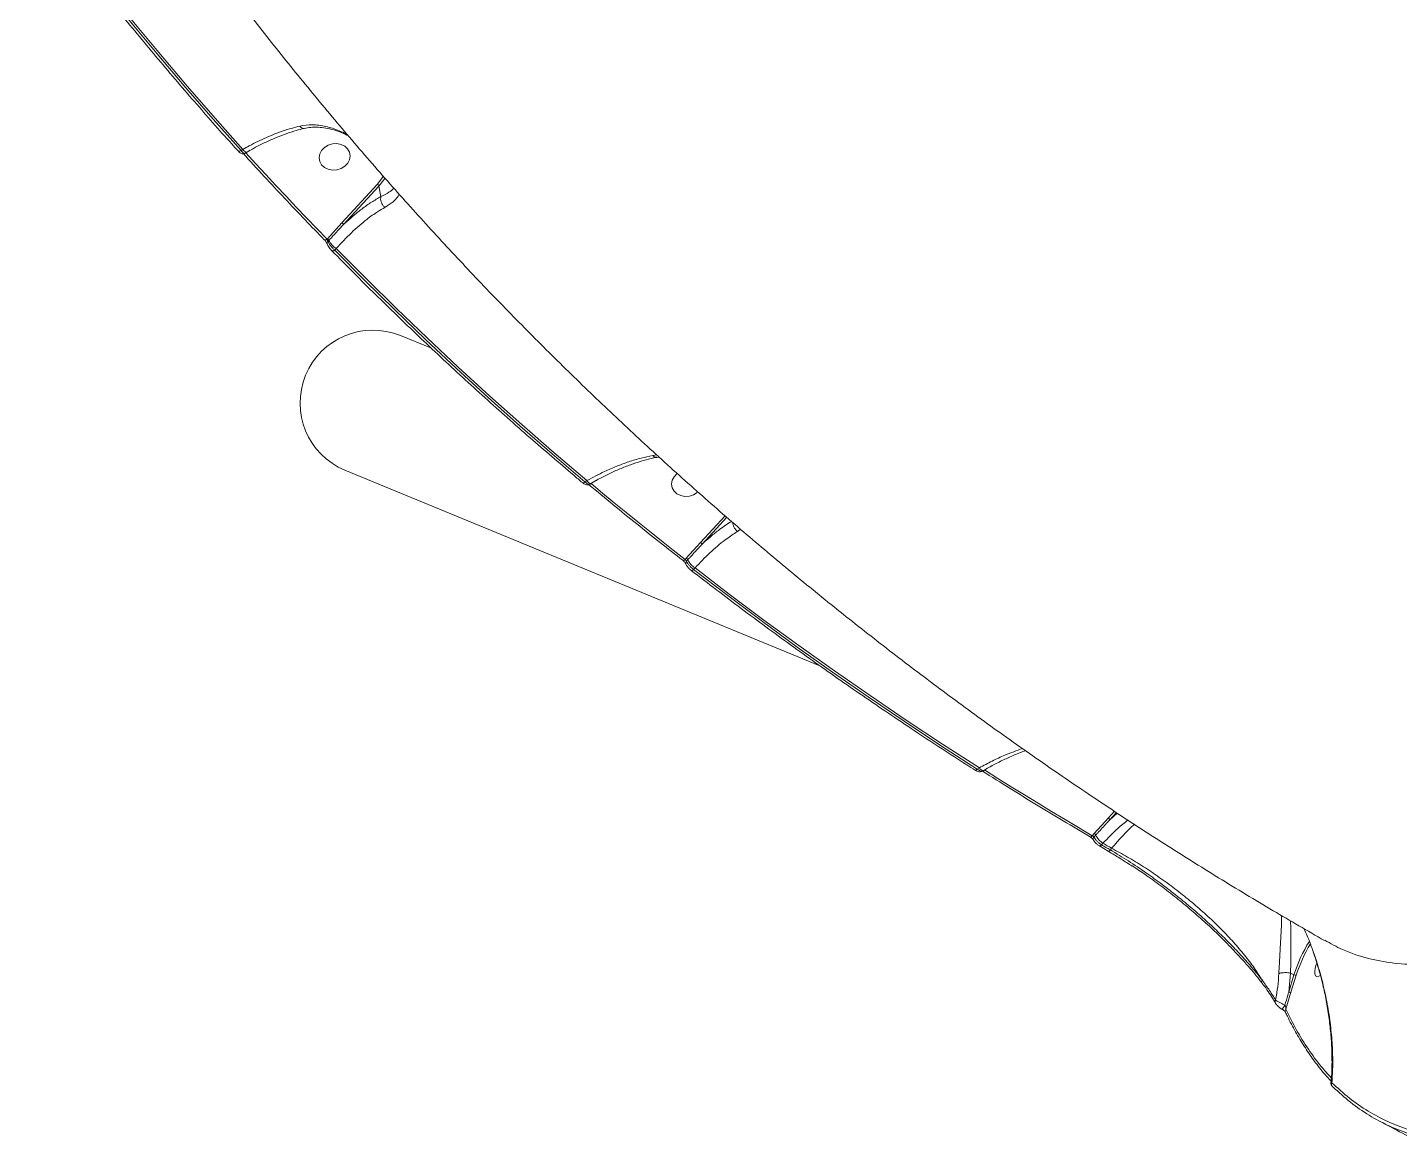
# Model space of a CAD drawing. Header units: millimetres. Extents: x 10684 to 26054, y -4768 to 6894.
# Drawn here: x 17302.5 to 17698.1, y -3158.8 to -2836.2 of the extents above; entities that cross this region are included whole.
import ezdxf

# ---------------------------------------------------------------- set-up
doc = ezdxf.new("R2010")
doc.units = ezdxf.units.MM
doc.layers.add('DIKOM_ОБЪЕКТ', color=7, linetype='Continuous')

msp = doc.modelspace()

# ---------------------------------------------------------------- linework, layer by layer
at = {"layer": 'DIKOM_ОБЪЕКТ', "color": 7, "linetype": 'Continuous', "lineweight": 15}
for p, q in [((17364.613, -2871.349), (17364.052, -2871.674)), ((17365.897, -2872.087), (17366.69, -2871.633)), ((17365.113, -2872.484), (17365.609, -2872.196)), ((17365.464, -2872.338), (17365.419, -2872.306)), ((17365.464, -2872.338), (17365.897, -2872.087)), ((17365.609, -2872.196), (17365.595, -2872.203)), ((17403.356, -2881.408), (17393.132, -2892.53)), ((17393.567, -2893.042), (17403.791, -2881.92)), ((17404.39, -2884.974), (17403.791, -2881.92)), ((17393.132, -2892.53), (17388.954, -2897.132)), ((17388.954, -2897.132), (17388.868, -2897.225)), ((17389.117, -2897.878), (17389.375, -2897.597)), ((17391.054, -2900.386), (17391.481, -2899.921)), ((17418.973, -2928.714), (17409.998, -2925.019)), ((17483.924, -2959.466), (17482.769, -2959.607)), ((17483.946, -2960.193), (17484.613, -2960.103)), ((17394.01, -2963.857), (17530.889, -3020.205)), ((17463.785, -2966.857), (17463.214, -2967.189)), ((17465.069, -2967.596), (17466.557, -2966.744)), ((17464.418, -2967.915), (17464.781, -2967.705)), ((17464.781, -2967.705), (17464.769, -2967.711)), ((17464.954, -2967.663), (17465.069, -2967.596)), ((17503.608, -2976.99), (17496.519, -2984.702)), ((17496.954, -2985.215), (17504.113, -2977.426)), ((17496.519, -2984.702), (17492.42, -2989.217)), ((17492.42, -2989.217), (17492.097, -2989.569)), ((17492.468, -2990.088), (17492.841, -2989.682)), ((17494.527, -2992.463), (17494.947, -2992.007)), ((17576.919, -3049.648), (17576.327, -3049.991)), ((17577.681, -3050.631), (17577.915, -3050.495)), ((17577.915, -3050.495), (17577.905, -3050.5)), ((17614.12, -3064.092), (17610.03, -3068.597)), ((17615.866, -3062.192), (17614.12, -3064.092)), ((17614.555, -3064.604), (17616.433, -3062.561)), ((17616.674, -3062.717), (17614.555, -3064.604)), ((17610.03, -3068.597), (17609.466, -3069.211)), ((17609.959, -3069.598), (17610.451, -3069.062)), ((17611.531, -3072.179), (17614.082, -3073.666)), ((17612.138, -3071.842), (17612.557, -3071.387)), ((17615.05, -3072.839), (17614.687, -3073.327)), ((17666.094, -3114.282), (17666.642, -3108.85)), ((17666.642, -3108.85), (17666.639, -3108.849)), ((17666.642, -3108.85), (17667.611, -3109.343)), ((17667.611, -3109.343), (17666.094, -3114.282)), ((17666.753, -3114.375), (17668.27, -3109.436)), ((17665.236, -3119.271), (17666.753, -3114.375))]:
    msp.add_line(p, q, dxfattribs=at)
at = {"layer": 'DIKOM_ОБЪЕКТ', "color": 7, "linetype": 'Continuous', "lineweight": 15, "flags": 128}
for points in [[(17364.052, -2871.674), (17356.018, -2862.665), (17348.11, -2853.571), (17340.329, -2844.395), (17332.678, -2835.136), (17325.156, -2825.796), (17317.764, -2816.377), (17310.504, -2806.88), (17303.377, -2797.305)], [(17303.82, -2796.823), (17310.96, -2806.419), (17318.233, -2815.937), (17325.638, -2825.376), (17333.175, -2834.735), (17340.841, -2844.013), (17348.637, -2853.209), (17356.561, -2862.321), (17364.613, -2871.349)], [(17364.052, -2871.674), (17363.897, -2871.768), (17363.745, -2871.84), (17363.6, -2871.886), (17363.468, -2871.906), (17363.353, -2871.897), (17363.26, -2871.862), (17363.207, -2871.818)], [(17393.961, -2876.222), (17392.891, -2876.87), (17391.669, -2877.246), (17390.395, -2877.318), (17389.172, -2877.081), (17388.099, -2876.554), (17387.262, -2875.78), (17386.731, -2874.821), (17386.547, -2873.755), (17386.726, -2872.669), (17387.253, -2871.651), (17388.085, -2870.782), (17389.155, -2870.134), (17390.377, -2869.758), (17391.651, -2869.686), (17392.874, -2869.923), (17393.947, -2870.45), (17394.783, -2871.224), (17395.315, -2872.183), (17395.499, -2873.249), (17395.32, -2874.335), (17394.793, -2875.353), (17393.961, -2876.222)], [(17365.464, -2872.338), (17365.309, -2872.432), (17365.222, -2872.476)], [(17388.868, -2897.225), (17385.889, -2894.153), (17382.925, -2891.069), (17379.976, -2887.974), (17377.043, -2884.868), (17374.125, -2881.752), (17371.223, -2878.624), (17368.336, -2875.486), (17365.464, -2872.338)], [(17405.121, -2879.028), (17404.766, -2879.596), (17403.356, -2881.408)], [(17403.791, -2881.92), (17405.177, -2880.154), (17405.571, -2879.535)], [(17388.868, -2897.225), (17388.717, -2897.324), (17388.568, -2897.4), (17388.426, -2897.45), (17388.297, -2897.473), (17388.184, -2897.467), (17388.093, -2897.432), (17388.049, -2897.397)], [(17391.054, -2900.386), (17390.903, -2900.485), (17390.755, -2900.561), (17390.614, -2900.611), (17390.485, -2900.634), (17390.373, -2900.629), (17390.282, -2900.596), (17390.236, -2900.559)], [(17463.214, -2967.189), (17453.783, -2959.173), (17444.467, -2951.06), (17435.267, -2942.849), (17426.185, -2934.544), (17417.221, -2926.143), (17408.378, -2917.649), (17399.655, -2909.063), (17391.054, -2900.386)], [(17391.481, -2899.921), (17400.098, -2908.617), (17408.837, -2917.22), (17417.699, -2925.732), (17426.68, -2934.149), (17435.781, -2942.471), (17444.999, -2950.697), (17454.334, -2958.827), (17463.785, -2966.857)], [(17495.59, -2970.306), (17494.52, -2970.954), (17493.298, -2971.33), (17492.024, -2971.402), (17490.801, -2971.165), (17489.728, -2970.638), (17488.892, -2969.864), (17488.36, -2968.905), (17488.176, -2967.84), (17488.355, -2966.753), (17488.882, -2965.735), (17489.714, -2964.866), (17489.808, -2964.793)], [(17463.214, -2967.189), (17463.075, -2967.298), (17462.938, -2967.384), (17462.806, -2967.444), (17462.686, -2967.475), (17462.582, -2967.477), (17462.496, -2967.449), (17462.468, -2967.429)], [(17464.954, -2967.663), (17464.815, -2967.772), (17464.677, -2967.859), (17464.546, -2967.919), (17464.426, -2967.95), (17464.322, -2967.951), (17464.237, -2967.923), (17464.211, -2967.905)], [(17492.097, -2989.569), (17488.656, -2986.874), (17485.229, -2984.167), (17481.815, -2981.447), (17478.415, -2978.715), (17475.029, -2975.97), (17471.657, -2973.213), (17468.299, -2970.444), (17464.954, -2967.663)], [(17492.097, -2989.569), (17491.962, -2989.683), (17491.829, -2989.773), (17491.702, -2989.836), (17491.585, -2989.87), (17491.483, -2989.873), (17491.4, -2989.846), (17491.379, -2989.832)], [(17494.527, -2992.463), (17494.394, -2992.576), (17494.261, -2992.666), (17494.134, -2992.73), (17494.018, -2992.764), (17493.917, -2992.768), (17493.834, -2992.742), (17493.812, -2992.727)], [(17576.327, -3049.991), (17565.744, -3043.171), (17555.262, -3036.243), (17544.88, -3029.208), (17534.6, -3022.067), (17524.423, -3014.821), (17514.352, -3007.471), (17504.386, -3000.018), (17494.527, -2992.463)], [(17494.947, -2992.007), (17504.825, -2999.578), (17514.811, -3007.046), (17524.904, -3014.411), (17535.102, -3021.671), (17545.403, -3028.826), (17555.808, -3035.874), (17566.313, -3042.815), (17576.919, -3049.648)], [(17576.327, -3049.991), (17576.205, -3050.114), (17576.085, -3050.212), (17575.97, -3050.284), (17575.864, -3050.325), (17575.771, -3050.335), (17575.695, -3050.314), (17575.686, -3050.309)], [(17578.411, -3050.265), (17578.29, -3050.388), (17578.17, -3050.487), (17578.054, -3050.559), (17577.948, -3050.6), (17577.856, -3050.61), (17577.78, -3050.588), (17577.773, -3050.584)], [(17609.466, -3069.211), (17605.541, -3066.893), (17601.628, -3064.56), (17597.728, -3062.213), (17593.84, -3059.852), (17589.964, -3057.476), (17586.1, -3055.087), (17582.249, -3052.683), (17578.411, -3050.265)], [(17609.466, -3069.211), (17609.35, -3069.337), (17609.234, -3069.439), (17609.124, -3069.513), (17609.022, -3069.557), (17608.932, -3069.569), (17608.858, -3069.548), (17608.856, -3069.547)], [(17612.138, -3071.842), (17612.023, -3071.967), (17611.908, -3072.069), (17611.798, -3072.144), (17611.697, -3072.188), (17611.607, -3072.2), (17611.534, -3072.181), (17611.53, -3072.178)], [(17614.687, -3073.327), (17614.368, -3073.142), (17614.049, -3072.956), (17613.731, -3072.771), (17613.412, -3072.585), (17613.094, -3072.399), (17612.775, -3072.214), (17612.457, -3072.028), (17612.138, -3071.842)], [(17612.557, -3071.387), (17612.868, -3071.568), (17613.18, -3071.75), (17613.491, -3071.932), (17613.803, -3072.114), (17614.114, -3072.295), (17614.426, -3072.477), (17614.738, -3072.658), (17615.05, -3072.839)], [(17614.106, -3073.677), (17614.084, -3073.667), (17614.081, -3073.666)], [(17673.604, -3109.067), (17673.834, -3109.6), (17674.247, -3109.82), (17674.807, -3109.71), (17675.2, -3109.486)], [(17662.221, -3117.38), (17662.234, -3117.407), (17662.249, -3117.435)], [(17664.993, -3118.051), (17664.868, -3118.291), (17664.724, -3118.536), (17664.572, -3118.764), (17664.424, -3118.958), (17664.292, -3119.102), (17664.187, -3119.184), (17664.116, -3119.198), (17664.087, -3119.142)], [(17678.718, -3141.537), (17678.771, -3141.584), (17678.917, -3141.682)]]:
    msp.add_lwpolyline(points, dxfattribs=at)
at = {"layer": 'DIKOM_ОБЪЕКТ', "color": 7, "linetype": 'Continuous', "lineweight": 15}
for centre, radius, start, end in [((17366.089, -2870.643), 1.636, 205.53885, 252.43678), ((17402.833, -2882.293), 1.028, 21.27214, 59.43215), ((17392.608, -2893.416), 1.029, 21.30288, 59.40142), ((17389.631, -2898.415), 0.744, 133.75803, 197.78294), ((17388.352, -2898.1), 1.141, 26.20656, 58.124), ((17394.496, -2895.074), 5.709, 206.22856, 238.1143), ((17402.074, -2944.467), 21, 67.83139, 247.41775), ((17465.255, -2966.158), 1.628, 205.46239, 252.62748), ((17495.995, -2985.588), 1.029, 21.27925, 59.39872), ((17492.993, -2990.626), 0.752, 134.29709, 199.55958), ((17491.817, -2990.187), 1.142, 26.2254, 58.10516), ((17497.964, -2987.158), 5.711, 206.23003, 238.10699), ((17578.376, -3048.959), 1.611, 205.30861, 253.02734), ((17613.596, -3064.978), 1.029, 21.29045, 59.38285), ((17610.495, -3070.138), 0.761, 134.84324, 201.28999), ((17609.424, -3069.569), 1.146, 26.2768, 58.05375), ((17615.576, -3066.536), 5.713, 206.2367, 238.10032), ((17668.091, -3116.652), 68.796, 132.4042, 140.44262), ((17614.096, -3073.004), 0.673, 270.82241, 331.30542), ((17708.766, -3122.385), 43.172, 148.27025, 162.41673), ((17708.375, -3122.178), 42.08, 148.87314, 162.37471), ((17680.231, -3108.672), 6.639, 155.52938, 183.4149), ((17659.015, -3111.271), 0.762, 143.18364, 206.31582), ((17668.056, -3108.577), 0.886, 239.86071, 284.00671), ((17662.999, -3117.046), 0.847, 147.36667, 203.26041), ((17666.539, -3113.515), 0.887, 239.89776, 284.01027), ((17665.957, -3119.763), 0.873, 145.71178, 203.36138), ((17679.379, -3140.885), 0.928, 151.0984, 224.59142)]:
    msp.add_arc(centre, radius, start, end, dxfattribs=at)
for points, knots in [([(17302.468, -2797.371), (17304.237, -2799.765), (17309.365, -2806.704), (17318.057, -2818.071), (17328.629, -2831.417), (17339.467, -2844.599), (17350.37, -2857.387), (17358.342, -2866.422), (17362.589, -2871.133), (17363.207, -2871.818)], [0, 0, 0, 0, 0.0934438, 0.2709041, 0.4483666, 0.6258291, 0.8032924, 0.9714179, 1, 1, 1, 1]), ([(17352.661, -2814.165), (17353.339, -2815.093), (17357.482, -2820.766), (17365.344, -2831.015), (17376.261, -2844.902), (17387.463, -2858.601), (17398.918, -2872.128), (17410.631, -2885.474), (17422.597, -2898.637), (17434.815, -2911.613), (17447.279, -2924.398), (17459.988, -2936.989), (17472.938, -2949.381), (17486.126, -2961.572), (17499.549, -2973.557), (17513.202, -2985.335), (17527.084, -2996.899), (17541.188, -3008.249), (17555.514, -3019.38), (17570.055, -3030.289), (17584.809, -3040.972), (17599.772, -3051.427), (17614.939, -3061.65), (17630.306, -3071.641), (17645.872, -3081.388), (17661.233, -3090.681), (17671.486, -3096.603), (17676.42, -3099.452)], [0, 0, 0, 0, 0.0080224, 0.049005, 0.0900261, 0.1310867, 0.172187, 0.2133285, 0.2545117, 0.2957365, 0.3370037, 0.3783136, 0.4196668, 0.4610632, 0.5025024, 0.5439856, 0.5855116, 0.6270805, 0.6686926, 0.7103466, 0.7520428, 0.7937811, 0.8355601, 0.8773794, 0.9192386, 0.9611367, 1, 1, 1, 1]), ([(17961.569, -2845.506), (17958.608, -2851.017), (17952.682, -2862.045), (17943.463, -2878.278), (17934.035, -2894.234), (17924.266, -2910.062), (17914.17, -2925.716), (17903.763, -2941.144), (17893.211, -2956.093), (17882.19, -2971), (17870.7, -2985.766), (17858.762, -3000.287), (17846.773, -3014.063), (17834.792, -3027.033), (17822.873, -3039.132), (17811.071, -3050.302), (17799.407, -3060.51), (17787.897, -3069.76), (17776.564, -3078.044), (17765.463, -3085.324), (17754.644, -3091.565), (17744.154, -3096.733), (17734.017, -3100.8), (17724.242, -3103.786), (17714.849, -3105.692), (17705.882, -3106.51), (17697.378, -3106.247), (17689.247, -3104.814), (17682.236, -3102.585), (17678.167, -3100.281), (17676.49, -3099.331)], [0, 0, 0, 0, 0.0324365, 0.0649117, 0.0973869, 0.1298235, 0.1635898, 0.1974005, 0.2312108, 0.2649773, 0.3021368, 0.3394147, 0.376752, 0.4140893, 0.4513664, 0.4885255, 0.5255619, 0.5627157, 0.5999288, 0.6371419, 0.6742955, 0.7113313, 0.7482791, 0.785344, 0.822468, 0.8595922, 0.8966567, 0.9336043, 0.9726252, 1, 1, 1, 1]), ([(17381.009, -2864.644), (17379.409, -2865.07), (17376.269, -2865.904), (17371.337, -2867.868), (17367.45, -2869.751), (17365.209, -2871.013), (17364.613, -2871.349)], [0, 0, 0, 0, 0.3028933, 0.5944688, 0.8920329, 1, 1, 1, 1]), ([(17365.616, -2872.237), (17366.371, -2871.804), (17368.143, -2870.787), (17370.953, -2869.386), (17374.012, -2868.013), (17377.027, -2866.849), (17379.8, -2865.927), (17381.512, -2865.498), (17382.279, -2865.306)], [0, 0, 0, 0, 0.1336515, 0.3137839, 0.4943753, 0.6746729, 0.8540924, 1, 1, 1, 1]), ([(17394.753, -2867.129), (17393.964, -2866.728), (17391.907, -2865.683), (17388.486, -2864.672), (17384.619, -2864.103), (17382.191, -2864.467), (17381.009, -2864.644)], [0, 0, 0, 0, 0.1746239, 0.4547317, 0.7344857, 1, 1, 1, 1]), ([(17382.261, -2865.28), (17382.258, -2865.281), (17382.111, -2865.36), (17381.752, -2865.259), (17381.356, -2865.023), (17381.114, -2864.773), (17381.034, -2864.675), (17381.009, -2864.644)], [0, 0, 0, 0, 0.0077402, 0.3990342, 0.7904657, 0.9353129, 1, 1, 1, 1]), ([(17382.277, -2865.336), (17382.902, -2865.217), (17384.193, -2864.971), (17386.291, -2864.943), (17388.506, -2865.172), (17390.788, -2865.721), (17392.973, -2866.465), (17394.381, -2867.138), (17395.019, -2867.443)], [0, 0, 0, 0, 0.1573524, 0.3244859, 0.4964521, 0.6723716, 0.8517737, 1, 1, 1, 1]), ([(17363.206, -2871.814), (17363.228, -2871.84), (17363.421, -2872.061), (17363.711, -2872.319), (17364.124, -2872.566), (17364.541, -2872.647), (17364.885, -2872.612), (17365.049, -2872.503), (17365.103, -2872.467)], [0, 0, 0, 0, 0.0430421, 0.369792, 0.5898592, 0.7604182, 0.9209524, 1, 1, 1, 1]), ([(17365.107, -2872.475), (17365.105, -2872.48), (17365.078, -2872.55), (17364.874, -2872.461), (17364.519, -2872.2), (17364.208, -2871.849), (17364.052, -2871.674)], [0, 0, 0, 0, 0.025277, 0.3498536, 0.6751027, 1, 1, 1, 1]), ([(17364.621, -2872.484), (17366.654, -2874.711), (17372.551, -2881.168), (17380.367, -2889.469), (17386.209, -2895.498), (17388.049, -2897.397)], [0, 0, 0, 0, 0.2651057, 0.7685903, 1, 1, 1, 1]), ([(17408.096, -2882.507), (17408.05, -2882.568), (17407.738, -2882.978), (17406.593, -2883.815), (17405.3, -2884.524), (17404.39, -2884.979), (17404.389, -2884.98)], [0, 0, 0, 0, 0.0730825, 0.4933937, 0.9997346, 1, 1, 1, 1]), ([(17404.39, -2884.974), (17403.489, -2885.487), (17401.678, -2886.517), (17398.934, -2888.464), (17396.221, -2890.62), (17394.454, -2892.233), (17393.567, -2893.042)], [0, 0, 0, 0, 0.2595443, 0.5218406, 0.75988, 1, 1, 1, 1]), ([(17404.389, -2884.98), (17404.344, -2885.22), (17404.254, -2885.702), (17404.41, -2886.519), (17404.763, -2887.293), (17405.146, -2887.763), (17405.407, -2888), (17405.472, -2888.053), (17405.507, -2888.081)], [0, 0, 0, 0, 0.2315958, 0.4632432, 0.6948397, 0.9264969, 0.961008, 1, 1, 1, 1]), ([(17404.389, -2884.98), (17404.39, -2884.978), (17404.39, -2884.976), (17404.39, -2884.975), (17404.39, -2884.974)], [0, 0, 0, 0, 0.6286839, 1, 1, 1, 1]), ([(17405.507, -2888.081), (17406.347, -2887.546), (17407.877, -2886.571), (17409.128, -2885.289), (17409.5, -2884.544), (17409.639, -2884.265)], [0, 0, 0, 0, 0.4324854, 0.7876687, 1, 1, 1, 1]), ([(17391.481, -2899.921), (17392.936, -2898.369), (17395.887, -2895.221), (17399.92, -2891.783), (17403.138, -2889.462), (17404.821, -2888.481), (17405.507, -2888.081)], [0, 0, 0, 0, 0.30725541, 0.62331303, 0.84635688, 1, 1, 1, 1]), ([(17389.375, -2897.597), (17389.586, -2897.367), (17390.641, -2896.218), (17392.028, -2894.692), (17393.22, -2893.415), (17393.567, -2893.042)], [0, 0, 0, 0, 0.1504246, 0.7521363, 1, 1, 1, 1]), ([(17388.051, -2897.402), (17388.083, -2897.435), (17388.189, -2897.542), (17388.399, -2897.794), (17388.629, -2898.109), (17388.798, -2898.383), (17388.892, -2898.564), (17388.913, -2898.617), (17388.92, -2898.636)], [0, 0, 0, 0, 0.0954612, 0.3120672, 0.5463752, 0.7439819, 0.9056382, 1, 1, 1, 1]), ([(17389.117, -2897.878), (17389.102, -2897.84), (17389.072, -2897.763), (17389.011, -2897.601), (17388.945, -2897.428), (17388.897, -2897.302), (17388.873, -2897.238), (17388.868, -2897.225)], [0, 0, 0, 0, 0.2180361, 0.4437207, 0.6837752, 0.9399392, 1, 1, 1, 1]), ([(17388.928, -2898.64), (17388.936, -2898.667), (17389.011, -2898.894), (17389.258, -2899.321), (17389.691, -2899.945), (17390.053, -2900.388), (17390.25, -2900.568), (17390.287, -2900.6)], [0, 0, 0, 0, 0.04163722, 0.35444246, 0.63726539, 0.93350665, 1, 1, 1, 1]), ([(17391.054, -2900.386), (17391.01, -2900.348), (17390.775, -2900.144), (17390.338, -2899.706), (17389.803, -2899.062), (17389.36, -2898.415), (17389.198, -2898.057), (17389.117, -2897.878)], [0, 0, 0, 0, 0.0547374, 0.2944623, 0.5301351, 0.764717, 1, 1, 1, 1]), ([(17390.236, -2900.559), (17392.363, -2902.72), (17398.53, -2908.984), (17408.924, -2919.213), (17421.494, -2931.183), (17434.306, -2942.963), (17447.124, -2954.347), (17456.562, -2962.46), (17461.632, -2966.726), (17462.467, -2967.429)], [0, 0, 0, 0, 0.0930118, 0.2696622, 0.4463133, 0.6229664, 0.7996199, 0.9669787, 1, 1, 1, 1]), ([(17482.769, -2959.607), (17481.647, -2959.838), (17479.39, -2960.302), (17475.896, -2961.359), (17472.37, -2962.664), (17468.334, -2964.411), (17465.471, -2965.951), (17463.785, -2966.857)], [0, 0, 0, 0, 0.1872927, 0.3765567, 0.5570104, 0.7392046, 1, 1, 1, 1]), ([(17464.788, -2967.742), (17465.544, -2967.308), (17467.336, -2966.278), (17470.184, -2964.849), (17473.299, -2963.443), (17476.373, -2962.237), (17479.365, -2961.247), (17481.902, -2960.543), (17483.381, -2960.26), (17483.942, -2960.152)], [0, 0, 0, 0, 0.1155331, 0.2739441, 0.4326214, 0.5909305, 0.7483849, 0.9045995, 1, 1, 1, 1]), ([(17483.942, -2960.12), (17483.774, -2960.125), (17483.432, -2960.134), (17483.058, -2959.889), (17482.845, -2959.689), (17482.795, -2959.636), (17482.769, -2959.607)], [0, 0, 0, 0, 0.42554438, 0.86153905, 0.92659149, 1, 1, 1, 1]), ([(17462.467, -2967.424), (17462.495, -2967.449), (17462.738, -2967.662), (17463.105, -2967.897), (17463.618, -2968.075), (17464.072, -2968.085), (17464.318, -2967.952), (17464.412, -2967.901)], [0, 0, 0, 0, 0.0486136, 0.4131802, 0.6443447, 0.8636228, 1, 1, 1, 1]), ([(17464.416, -2967.911), (17464.415, -2967.914), (17464.379, -2967.99), (17464.151, -2967.917), (17463.744, -2967.69), (17463.39, -2967.355), (17463.214, -2967.189)], [0, 0, 0, 0, 0.011194, 0.3391071, 0.6703331, 1, 1, 1, 1]), ([(17464.359, -2968.028), (17466.678, -2969.953), (17473.494, -2975.614), (17482.507, -2982.878), (17489.255, -2988.167), (17491.379, -2989.832)], [0, 0, 0, 0, 0.2609894, 0.7673197, 1, 1, 1, 1]), ([(17505.469, -2978.596), (17504.315, -2979.343), (17502.354, -2980.612), (17499.485, -2982.916), (17497.8, -2984.446), (17496.954, -2985.215)], [0, 0, 0, 0, 0.4157616, 0.7066301, 1, 1, 1, 1]), ([(17494.947, -2992.007), (17496.362, -2990.52), (17499.234, -2987.503), (17503.194, -2984.185), (17505.843, -2982.324), (17507.035, -2981.591), (17507.214, -2981.481)], [0, 0, 0, 0, 0.3434956, 0.6969409, 0.9545286, 1, 1, 1, 1]), ([(17505.828, -2978.905), (17505.823, -2978.952), (17505.793, -2979.238), (17505.959, -2979.838), (17506.32, -2980.596), (17506.754, -2981.109), (17507.066, -2981.374), (17507.179, -2981.455), (17507.214, -2981.481)], [0, 0, 0, 0, 0.0528588, 0.3207608, 0.5886542, 0.8565435, 0.9556569, 1, 1, 1, 1]), ([(17507.214, -2981.481), (17507.379, -2981.38), (17507.708, -2981.177), (17507.971, -2980.971), (17508.103, -2980.868)], [0, 0, 0, 0, 0.499598, 1, 1, 1, 1]), ([(17492.841, -2989.682), (17493.052, -2989.453), (17494.107, -2988.305), (17495.467, -2986.807), (17496.633, -2985.559), (17496.954, -2985.215)], [0, 0, 0, 0, 0.1532988, 0.7666025, 1, 1, 1, 1]), ([(17491.381, -2989.836), (17491.413, -2989.861), (17491.518, -2989.941), (17491.728, -2990.138), (17491.962, -2990.392), (17492.144, -2990.631), (17492.242, -2990.787), (17492.282, -2990.869), (17492.283, -2990.873), (17492.283, -2990.874)], [0, 0, 0, 0, 0.0868672, 0.28671, 0.506294, 0.7006309, 0.8617299, 0.9836775, 1, 1, 1, 1]), ([(17492.468, -2990.088), (17492.45, -2990.054), (17492.413, -2989.985), (17492.323, -2989.852), (17492.221, -2989.714), (17492.143, -2989.62), (17492.103, -2989.576), (17492.097, -2989.569)], [0, 0, 0, 0, 0.2369369, 0.4742959, 0.7137884, 0.9567909, 1, 1, 1, 1]), ([(17494.527, -2992.463), (17494.491, -2992.436), (17494.249, -2992.259), (17493.787, -2991.864), (17493.207, -2991.252), (17492.727, -2990.622), (17492.555, -2990.266), (17492.468, -2990.088)], [0, 0, 0, 0, 0.0422384, 0.2819402, 0.5212718, 0.7605986, 1, 1, 1, 1]), ([(17492.291, -2990.875), (17492.302, -2990.907), (17492.389, -2991.157), (17492.649, -2991.548), (17492.968, -2991.908), (17493.099, -2992.056)], [0, 0, 0, 0, 0.0784354, 0.6215422, 1, 1, 1, 1]), ([(17493.099, -2992.056), (17493.136, -2992.099), (17493.342, -2992.344), (17493.604, -2992.587), (17493.807, -2992.722), (17493.812, -2992.726)], [0, 0, 0, 0, 0.1736238, 0.9812012, 1, 1, 1, 1]), ([(17493.812, -2992.727), (17496.263, -2994.618), (17503.37, -3000.102), (17515.3, -3009.021), (17529.668, -3019.413), (17544.249, -3029.592), (17558.777, -3039.382), (17569.302, -3046.238), (17574.878, -3049.794), (17575.686, -3050.309)], [0, 0, 0, 0, 0.0934437, 0.2709199, 0.4484008, 0.6258798, 0.8033618, 0.9715033, 1, 1, 1, 1]), ([(17589.348, -3044.081), (17587.654, -3044.692), (17584.758, -3045.738), (17580.582, -3047.678), (17578.143, -3048.989), (17576.919, -3049.648)], [0, 0, 0, 0, 0.4119874, 0.7047105, 1, 1, 1, 1]), ([(17577.92, -3050.524), (17578.675, -3050.089), (17580.503, -3049.034), (17583.425, -3047.552), (17586.643, -3046.091), (17588.921, -3045.142), (17590.096, -3044.744), (17590.231, -3044.698)], [0, 0, 0, 0, 0.1837449, 0.4448986, 0.706041, 0.96625, 1, 1, 1, 1]), ([(17577.677, -3050.624), (17577.593, -3050.645), (17577.417, -3050.689), (17576.929, -3050.462), (17576.527, -3050.148), (17576.327, -3049.991)], [0, 0, 0, 0, 0.3158454, 0.6598492, 1, 1, 1, 1]), ([(17578.411, -3050.265), (17578.594, -3050.159), (17579.231, -3049.791), (17579.871, -3049.426), (17580.327, -3049.166)], [0, 0, 0, 0, 0.2872782, 1, 1, 1, 1]), ([(17575.686, -3050.304), (17575.722, -3050.328), (17576.006, -3050.519), (17576.443, -3050.716), (17577, -3050.816), (17577.415, -3050.783), (17577.611, -3050.652), (17577.666, -3050.614)], [0, 0, 0, 0, 0.0558359, 0.4418311, 0.6883206, 0.9112235, 1, 1, 1, 1]), ([(17577.773, -3050.584), (17580.436, -3052.259), (17588.157, -3057.116), (17598.521, -3063.436), (17606.272, -3068.019), (17608.856, -3069.547)], [0, 0, 0, 0, 0.2597913, 0.753236, 1, 1, 1, 1]), ([(17610.451, -3069.062), (17610.662, -3068.832), (17611.717, -3067.684), (17613.074, -3066.19), (17614.236, -3064.945), (17614.555, -3064.604)], [0, 0, 0, 0, 0.1536436, 0.7682919, 1, 1, 1, 1]), ([(17612.557, -3071.387), (17613.982, -3069.892), (17616.373, -3067.385), (17618.761, -3065.474), (17619.726, -3064.701)], [0, 0, 0, 0, 0.5959723, 1, 1, 1, 1]), ([(17608.859, -3069.551), (17608.892, -3069.57), (17609.001, -3069.633), (17609.218, -3069.792), (17609.458, -3070.003), (17609.642, -3070.202), (17609.743, -3070.335), (17609.783, -3070.408), (17609.783, -3070.407), (17609.783, -3070.407)], [0, 0, 0, 0, 0.0843268, 0.2776745, 0.4896291, 0.67587, 0.8296982, 0.9480806, 1, 1, 1, 1]), ([(17609.959, -3069.598), (17609.936, -3069.568), (17609.892, -3069.507), (17609.775, -3069.402), (17609.637, -3069.303), (17609.529, -3069.241), (17609.474, -3069.215), (17609.466, -3069.211)], [0, 0, 0, 0, 0.2403653, 0.4811833, 0.7222436, 0.9627865, 1, 1, 1, 1]), ([(17612.138, -3071.842), (17612.104, -3071.821), (17611.85, -3071.663), (17611.36, -3071.304), (17610.74, -3070.727), (17610.23, -3070.123), (17610.049, -3069.773), (17609.959, -3069.598)], [0, 0, 0, 0, 0.03719, 0.2781157, 0.5188262, 0.7594059, 1, 1, 1, 1]), ([(17609.795, -3070.41), (17609.807, -3070.444), (17609.894, -3070.684), (17610.22, -3071.107), (17610.801, -3071.682), (17611.285, -3072.057), (17611.523, -3072.173), (17611.531, -3072.177)], [0, 0, 0, 0, 0.04924526, 0.34331901, 0.67273597, 0.98929172, 1, 1, 1, 1]), ([(17614.083, -3073.724), (17614.242, -3073.814), (17615.459, -3074.507), (17617.759, -3075.922), (17619.906, -3077.312), (17620.968, -3078)], [0, 0, 0, 0, 0.0703032, 0.5396677, 1, 1, 1, 1]), ([(17658.406, -3110.815), (17657.596, -3109.789), (17655.975, -3107.733), (17653.05, -3104.399), (17649.803, -3100.938), (17646.22, -3097.375), (17642.365, -3093.772), (17638.279, -3090.18), (17634.006, -3086.654), (17629.6, -3083.239), (17624.873, -3079.812), (17619.862, -3076.434), (17616.412, -3074.363), (17614.687, -3073.327)], [0, 0, 0, 0, 0.088373, 0.1770241, 0.2653942, 0.353769, 0.4424249, 0.5308004, 0.6189472, 0.7073712, 0.7955191, 0.8977594, 1, 1, 1, 1]), ([(17615.05, -3072.839), (17616.568, -3073.66), (17619.605, -3075.301), (17624.215, -3078.13), (17628.802, -3081.198), (17633.311, -3084.49), (17637.684, -3087.959), (17641.858, -3091.57), (17645.785, -3095.271), (17649.411, -3099.015), (17652.676, -3102.755), (17655.543, -3106.438), (17657.368, -3109.111), (17658.239, -3110.541), (17658.406, -3110.815)], [0, 0, 0, 0, 0.0874444, 0.1748853, 0.2633135, 0.3520178, 0.4404475, 0.5297492, 0.6193368, 0.708641, 0.7985503, 0.8887489, 0.9786606, 1, 1, 1, 1]), ([(17620.957, -3077.89), (17622.184, -3078.699), (17624.949, -3080.523), (17629.228, -3083.652), (17633.726, -3087.13), (17638.092, -3090.735), (17642.252, -3094.403), (17645.749, -3097.653), (17647.715, -3099.635), (17648.481, -3100.407)], [0, 0, 0, 0, 0.1237828, 0.2787538, 0.434212, 0.5891826, 0.7446265, 0.9005641, 1, 1, 1, 1]), ([(17664.051, -3092.255), (17664.052, -3092.749), (17664.053, -3094.231), (17663.917, -3097.065), (17663.725, -3100.581), (17663.498, -3104.228), (17663.337, -3107.053), (17663.267, -3108.603), (17663.25, -3108.984)], [0, 0, 0, 0, 0.103215, 0.309679, 0.5160207, 0.7241504, 0.9321468, 1, 1, 1, 1]), ([(17666.639, -3108.849), (17666.639, -3108.848), (17666.639, -3108.493), (17666.668, -3107.035), (17666.707, -3104.376), (17666.762, -3100.931), (17666.748, -3097.611), (17666.717, -3095.165), (17666.623, -3093.981), (17666.603, -3093.74)], [0, 0, 0, 0, 0.0000312, 0.0697701, 0.2871916, 0.5048288, 0.7243641, 0.9440623, 1, 1, 1, 1]), ([(17672.608, -3101.141), (17672.496, -3100.814), (17671.913, -3099.103), (17671.125, -3097.387), (17670.488, -3096.001)], [0, 0, 0, 0, 0.1914381, 1, 1, 1, 1]), ([(17648.339, -3100.339), (17649.035, -3101.045), (17650.56, -3102.592), (17652.724, -3104.925), (17654.85, -3107.329), (17656.737, -3109.578), (17657.811, -3110.966), (17658.317, -3111.619)], [0, 0, 0, 0, 0.1765147, 0.3867327, 0.5982732, 0.8106061, 1, 1, 1, 1]), ([(17678.566, -3140.436), (17678.665, -3138.705), (17678.867, -3135.157), (17678.705, -3129.587), (17678.188, -3123.77), (17677.28, -3117.798), (17675.983, -3111.837), (17674.465, -3106.275), (17673.187, -3102.743), (17672.608, -3101.141)], [0, 0, 0, 0, 0.1418763, 0.2907806, 0.439684, 0.591094, 0.7424916, 0.8832187, 1, 1, 1, 1]), ([(17672.657, -3101.287), (17672.719, -3101.447), (17673.337, -3103.046), (17674.316, -3106.117), (17675.575, -3110.539), (17676.616, -3115.071), (17677.457, -3119.709), (17678.081, -3124.444), (17678.483, -3129.217), (17678.614, -3133.921), (17678.55, -3137.7), (17678.342, -3139.843), (17678.276, -3140.523)], [0, 0, 0, 0, 0.0116958, 0.1167865, 0.2247718, 0.3368408, 0.4527684, 0.572302, 0.696437, 0.8209315, 0.9432081, 1, 1, 1, 1]), ([(17663.25, -3108.984), (17663.171, -3110.271), (17663.013, -3112.856), (17662.529, -3115.341), (17662.286, -3116.589)], [0, 0, 0, 0, 0.49785744, 1, 1, 1, 1]), ([(17663.25, -3108.984), (17663.273, -3108.974), (17663.363, -3108.933), (17663.642, -3108.839), (17664.194, -3108.733), (17665, -3108.686), (17665.863, -3108.718), (17666.38, -3108.805), (17666.639, -3108.849)], [0, 0, 0, 0, 0.0343147, 0.1364878, 0.3523755, 0.5682519, 0.7841542, 1, 1, 1, 1]), ([(17658.333, -3111.624), (17658.451, -3111.776), (17659.136, -3112.651), (17660.178, -3114.132), (17661.373, -3115.921), (17661.954, -3116.942), (17662.208, -3117.388)], [0, 0, 0, 0, 0.0699012, 0.4046031, 0.7394022, 1, 1, 1, 1]), ([(17662.286, -3116.589), (17661.765, -3115.709), (17660.717, -3113.937), (17659.18, -3111.86), (17658.406, -3110.815)], [0, 0, 0, 0, 0.4964836, 1, 1, 1, 1]), ([(17664.993, -3118.051), (17664.751, -3117.927), (17664.262, -3117.677), (17663.483, -3117.264), (17662.753, -3116.867), (17662.441, -3116.681), (17662.286, -3116.589)], [0, 0, 0, 0, 0.2147316, 0.4347881, 0.7188335, 1, 1, 1, 1]), ([(17666.094, -3114.282), (17666.01, -3114.577), (17665.654, -3115.836), (17665.279, -3117.09), (17664.993, -3118.051)], [0, 0, 0, 0, 0.2343013, 1, 1, 1, 1]), ([(17662.257, -3117.431), (17662.281, -3117.477), (17662.416, -3117.744), (17662.767, -3118.139), (17663.33, -3118.656), (17663.805, -3119.019), (17664.069, -3119.162), (17664.136, -3119.198)], [0, 0, 0, 0, 0.0739199, 0.4199366, 0.6907018, 0.9216866, 1, 1, 1, 1]), ([(17664.148, -3119.219), (17664.18, -3119.239), (17664.29, -3119.305), (17664.494, -3119.451), (17664.746, -3119.655), (17664.988, -3119.892), (17665.128, -3120.056), (17665.17, -3120.143), (17665.162, -3120.123), (17665.162, -3120.123)], [0, 0, 0, 0, 0.0559871, 0.1887913, 0.3541988, 0.565827, 0.8220245, 0.993918, 1, 1, 1, 1]), ([(17665.236, -3119.271), (17665.244, -3119.138), (17665.26, -3118.891), (17665.217, -3118.542), (17665.145, -3118.288), (17665.072, -3118.149), (17665.027, -3118.086), (17665.003, -3118.062), (17664.993, -3118.051)], [0, 0, 0, 0, 0.3482407, 0.6491781, 0.8445393, 0.9343146, 0.9696991, 1, 1, 1, 1]), ([(17665.181, -3120.096), (17665.358, -3120.484), (17666.256, -3122.453), (17668.04, -3125.745), (17670.535, -3129.954), (17673.207, -3133.855), (17675.79, -3137.228), (17677.557, -3139.176), (17678.321, -3140.018)], [0, 0, 0, 0, 0.0492771, 0.2501199, 0.4503909, 0.649825, 0.8485677, 1, 1, 1, 1]), ([(17678.403, -3139.081), (17677.407, -3137.989), (17675.069, -3135.426), (17671.72, -3130.805), (17668.287, -3125.352), (17666.253, -3121.298), (17665.236, -3119.271)], [0, 0, 0, 0, 0.1978063, 0.4642255, 0.7321135, 1, 1, 1, 1]), ([(17678.267, -3140.525), (17678.264, -3140.61), (17678.258, -3140.788), (17678.339, -3141.029), (17678.452, -3141.235), (17678.575, -3141.394), (17678.672, -3141.485), (17678.721, -3141.532)], [0, 0, 0, 0, 0.1654181, 0.3475012, 0.5295975, 0.7579164, 1, 1, 1, 1]), ([(17678.566, -3140.436), (17678.526, -3140.433), (17678.344, -3140.421), (17678.317, -3140.48), (17678.295, -3140.527)], [0, 0, 0, 0, 0.2166571, 1, 1, 1, 1]), ([(17700.729, -3154.026), (17698.692, -3153.28), (17694.619, -3151.788), (17688.925, -3148.681), (17683.518, -3144.991), (17680.217, -3141.954), (17678.566, -3140.436)], [0, 0, 0, 0, 0.2490986, 0.4981951, 0.7490977, 1, 1, 1, 1]), ([(17678.917, -3141.682), (17680.559, -3143.193), (17683.845, -3146.215), (17689.247, -3149.912), (17694.963, -3153.041), (17699.076, -3154.548), (17701.132, -3155.302)], [0, 0, 0, 0, 0.2490971, 0.4981934, 0.749096, 1, 1, 1, 1]), ([(17692.494, -3151.597), (17694.619, -3152.73), (17699.227, -3155.19), (17703.889, -3157.56), (17706.402, -3158.838)], [0, 0, 0, 0, 0.4610799, 1, 1, 1, 1])]:
    msp.add_open_spline(points, degree=3, knots=knots, dxfattribs=at)

doc.saveas('drawing.dxf')
